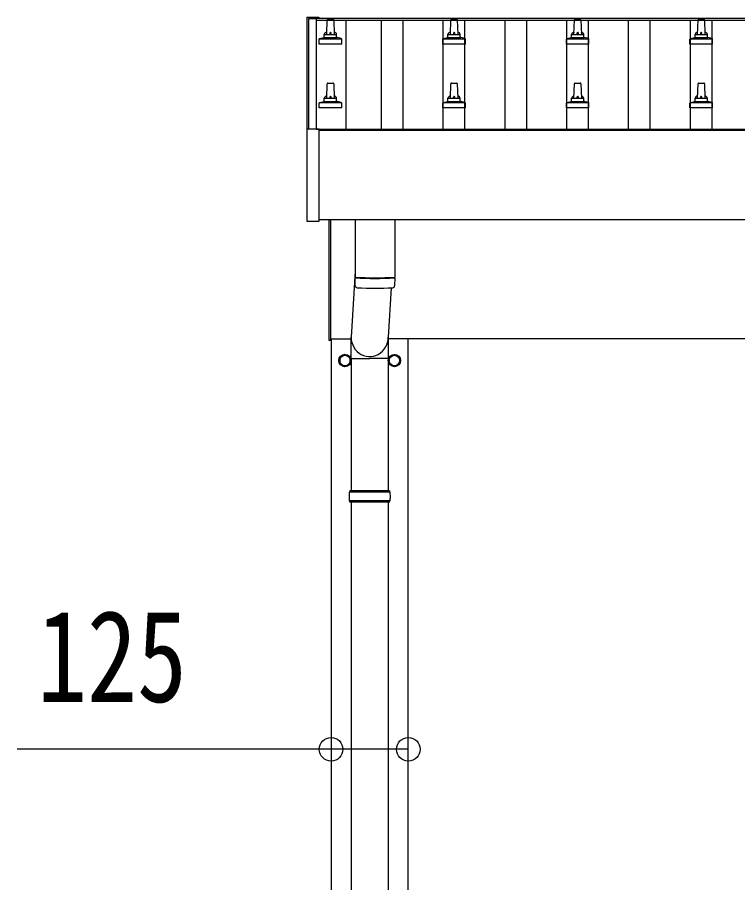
# Model space of a CAD drawing. Units: millimetres, scale not verified. Extents: x -18922 to 18922, y -13365 to 13365.
# Drawn here: x -15407 to -14241, y 348 to 1748 of the extents above; entities that cross this region are included whole.
import ezdxf
from ezdxf.enums import TextEntityAlignment as Align

# ---------------------------------------------------------------- set-up
doc = ezdxf.new("R2010")
doc.units = ezdxf.units.MM
doc.header["$LTSCALE"] = 50
for name, color, linetype in [('0-5_YKK_13', 4, 'Continuous'), ('0-6_YKK_A1', 4, 'Continuous'), ('0-7_YKK_D', 6, 'Continuous')]:
    doc.layers.add(name, color=color, linetype=linetype)
doc.styles.add('ＭＳ ゴシック', font='')
doc.styles.get('ＭＳ ゴシック').set_extended_font_data('MS Gothic')

msp = doc.modelspace()

# ---------------------------------------------------------------- linework, layer by layer
at = {"layer": '0-5_YKK_13'}
for p, q in [((-14938.71, 1747.39), (-14938.71, 1746.79)), ((-14938.71, 1746.79), (-14938.71, 1566.39)), ((-14937.71, 1747.91), (-14919.71, 1747.91)), ((-14918.71, 1746.79), (-14918.71, 1747.39)), ((-14918.71, 1746.73), (-14918.71, 1746.79)), ((-14906.41, 1720.21), (-14905.68, 1743.73)), ((-14904.68, 1744.71), (-14896.14, 1744.71)), ((-14895.14, 1743.73), (-14894.41, 1720.21)), ((-14706.41, 1720.21), (-14705.68, 1743.73)), ((-14704.68, 1744.71), (-14696.14, 1744.71)), ((-14695.14, 1743.73), (-14694.41, 1720.21)), ((-14506.41, 1720.21), (-14505.68, 1743.73)), ((-14504.68, 1744.71), (-14496.14, 1744.71)), ((-14495.14, 1743.73), (-14494.41, 1720.21)), ((-14306.41, 1720.21), (-14305.68, 1743.73)), ((-14304.68, 1744.71), (-14296.14, 1744.71)), ((-14295.14, 1743.73), (-14294.41, 1720.21)), ((-14918.66, 1704.71), (-14918.66, 1712.42)), ((-14918.28, 1713.21), (-14882.54, 1713.21)), ((-14917.9, 1713.39), (-14911.18, 1715.02)), ((-14910.79, 1715.21), (-14890.03, 1715.21)), ((-14910.41, 1716), (-14910.41, 1720.21)), ((-14909.41, 1720.21), (-14891.41, 1720.21)), ((-14890.41, 1716), (-14890.41, 1720.21)), ((-14882.93, 1713.39), (-14889.65, 1715.02)), ((-14882.16, 1704.71), (-14882.16, 1712.42)), ((-14718.66, 1704.71), (-14718.66, 1712.42)), ((-14718.28, 1713.21), (-14682.54, 1713.21)), ((-14717.9, 1713.39), (-14711.18, 1715.02)), ((-14710.79, 1715.21), (-14690.03, 1715.21)), ((-14710.41, 1716), (-14710.41, 1720.21)), ((-14709.41, 1720.21), (-14691.41, 1720.21)), ((-14690.41, 1716), (-14690.41, 1720.21)), ((-14682.93, 1713.39), (-14689.65, 1715.02)), ((-14682.16, 1704.71), (-14682.16, 1712.42)), ((-14518.66, 1704.71), (-14518.66, 1712.42)), ((-14518.28, 1713.21), (-14482.54, 1713.21)), ((-14517.9, 1713.39), (-14511.18, 1715.02)), ((-14510.79, 1715.21), (-14490.03, 1715.21)), ((-14510.41, 1716), (-14510.41, 1720.21)), ((-14509.41, 1720.21), (-14491.41, 1720.21)), ((-14490.41, 1716), (-14490.41, 1720.21)), ((-14482.93, 1713.39), (-14489.65, 1715.02)), ((-14482.16, 1704.71), (-14482.16, 1712.42)), ((-14318.66, 1704.71), (-14318.66, 1712.42)), ((-14318.28, 1713.21), (-14282.54, 1713.21)), ((-14317.9, 1713.39), (-14311.18, 1715.02)), ((-14310.79, 1715.21), (-14290.03, 1715.21)), ((-14310.41, 1716), (-14310.41, 1720.21)), ((-14309.41, 1720.21), (-14291.41, 1720.21)), ((-14290.41, 1716), (-14290.41, 1720.21)), ((-14282.93, 1713.39), (-14289.65, 1715.02)), ((-14282.16, 1704.71), (-14282.16, 1712.42)), ((-14882.16, 1704.71), (-14918.66, 1704.71)), ((-14682.16, 1704.71), (-14718.66, 1704.71)), ((-14482.16, 1704.71), (-14518.66, 1704.71)), ((-14282.16, 1704.71), (-14318.66, 1704.71)), ((-14906.41, 1616.88), (-14905.68, 1640.4)), ((-14904.68, 1641.38), (-14896.14, 1641.38)), ((-14895.14, 1640.4), (-14894.41, 1616.88)), ((-14706.41, 1616.88), (-14705.68, 1640.4)), ((-14704.68, 1641.38), (-14696.14, 1641.38)), ((-14695.14, 1640.4), (-14694.41, 1616.88)), ((-14506.41, 1616.88), (-14505.68, 1640.4)), ((-14504.68, 1641.38), (-14496.14, 1641.38)), ((-14495.14, 1640.4), (-14494.41, 1616.88)), ((-14306.41, 1616.88), (-14305.68, 1640.4)), ((-14304.68, 1641.38), (-14296.14, 1641.38)), ((-14295.14, 1640.4), (-14294.41, 1616.88)), ((-14917.9, 1610.06), (-14911.18, 1611.69)), ((-14910.79, 1611.88), (-14890.03, 1611.88)), ((-14910.41, 1612.66), (-14910.41, 1616.88)), ((-14909.41, 1616.88), (-14891.41, 1616.88)), ((-14890.41, 1612.66), (-14890.41, 1616.88)), ((-14882.93, 1610.06), (-14889.65, 1611.69)), ((-14717.9, 1610.06), (-14711.18, 1611.69)), ((-14710.79, 1611.88), (-14690.03, 1611.88)), ((-14710.41, 1612.66), (-14710.41, 1616.88)), ((-14709.41, 1616.88), (-14691.41, 1616.88)), ((-14690.41, 1612.66), (-14690.41, 1616.88)), ((-14682.93, 1610.06), (-14689.65, 1611.69)), ((-14517.9, 1610.06), (-14511.18, 1611.69)), ((-14510.79, 1611.88), (-14490.03, 1611.88)), ((-14510.41, 1612.66), (-14510.41, 1616.88)), ((-14509.41, 1616.88), (-14491.41, 1616.88)), ((-14490.41, 1612.66), (-14490.41, 1616.88)), ((-14482.93, 1610.06), (-14489.65, 1611.69)), ((-14317.9, 1610.06), (-14311.18, 1611.69)), ((-14310.79, 1611.88), (-14290.03, 1611.88)), ((-14310.41, 1612.66), (-14310.41, 1616.88)), ((-14309.41, 1616.88), (-14291.41, 1616.88)), ((-14290.41, 1612.66), (-14290.41, 1616.88)), ((-14282.93, 1610.06), (-14289.65, 1611.69)), ((-14918.66, 1601.38), (-14918.66, 1609.09)), ((-14882.16, 1601.38), (-14918.66, 1601.38)), ((-14918.28, 1609.88), (-14882.54, 1609.88)), ((-14882.16, 1601.38), (-14882.16, 1609.09)), ((-14718.66, 1601.38), (-14718.66, 1609.09)), ((-14682.16, 1601.38), (-14718.66, 1601.38)), ((-14718.28, 1609.88), (-14682.54, 1609.88)), ((-14682.16, 1601.38), (-14682.16, 1609.09)), ((-14518.66, 1601.38), (-14518.66, 1609.09)), ((-14482.16, 1601.38), (-14518.66, 1601.38)), ((-14518.28, 1609.88), (-14482.54, 1609.88)), ((-14482.16, 1601.38), (-14482.16, 1609.09)), ((-14318.66, 1601.38), (-14318.66, 1609.09)), ((-14282.16, 1601.38), (-14318.66, 1601.38)), ((-14318.28, 1609.88), (-14282.54, 1609.88)), ((-14282.16, 1601.38), (-14282.16, 1609.09)), ((-14938.71, 1566.34), (-14938.71, 1418.34)), ((-14937.71, 1566.84), (-14938.21, 1566.84)), ((-14919.71, 1566.84), (-14937.71, 1566.84)), ((-14919.21, 1566.84), (-14919.71, 1566.84)), ((-14918.71, 1418.34), (-14918.71, 1566.34)), ((-14938.21, 1417.84), (-14919.21, 1417.84)), ((-14902.41, 1225.11), (-14902.41, 1420.47)), ((-14900.41, 1420.47), (-14900.41, 1225.11)), ((-14860.41, 1420.47), (-14860.41, 1327.47)), ((-14796.41, 1420.47), (-14796.41, 1327.47)), ((-14860.41, 1337.05), (-14866.97, 1230.58)), ((-14860.21, 1313.49), (-14860.44, 1326.47)), ((-14855.94, 1327.19), (-14855.92, 1326.19)), ((-14800.89, 1327.19), (-14800.9, 1326.19)), ((-14796.38, 1326.47), (-14796.61, 1313.49)), ((-14801.95, 1310.19), (-14806.85, 1230.58)), ((-14900.41, 1225.11), (-14902.41, 1225.11)), ((-14867.06, 1195.92), (-14867.06, 1230.58)), ((-14806.76, 1195.92), (-14806.76, 1230.58)), ((-14868.31, 1192.86), (-14868.41, 1192.86)), ((-14868.31, 1192.36), (-14868.41, 1192.36)), ((-14867.06, 1195.92), (-14836.91, 1195.92)), ((-14866.91, 1195.92), (-14866.91, 981.61)), ((-14806.76, 1195.92), (-14836.91, 1195.92)), ((-14806.91, 1195.92), (-14806.91, 981.61)), ((-14805.51, 1192.86), (-14805.41, 1192.86)), ((-14805.51, 1192.36), (-14805.41, 1192.36)), ((-14804.91, 981.61), (-14868.91, 981.61)), ((-14868.91, 981.61), (-14868.91, 979.61)), ((-14804.91, 981.61), (-14804.91, 979.61)), ((-14803.91, 979.61), (-14869.91, 979.61)), ((-14803.91, 965.61), (-14869.91, 965.61)), ((-14868.91, 963.61), (-14868.91, 965.61)), ((-14804.91, 963.61), (-14868.91, 963.61)), ((-14866.91, 963.61), (-14866.91, 59.11)), ((-14806.91, 963.61), (-14806.91, 59.11)), ((-14804.91, 963.61), (-14804.91, 965.61))]:
    msp.add_line(p, q, dxfattribs=at)
for points in [[(-14938.71, 1747.39), (-14938.68, 1747.58), (-14938.6, 1747.71), (-14938.51, 1747.79), (-14938.43, 1747.85), (-14938.35, 1747.88), (-14938.3, 1747.89), (-14938.26, 1747.89), (-14938.22, 1747.9), (-14938.03, 1747.91), (-14937.85, 1747.91), (-14937.71, 1747.91)], [(-14919.71, 1747.91), (-14919.52, 1747.91), (-14919.35, 1747.91), (-14919.21, 1747.9), (-14919.14, 1747.89), (-14919.08, 1747.88), (-14918.99, 1747.84), (-14918.86, 1747.75), (-14918.77, 1747.62), (-14918.76, 1747.59)]]:
    msp.add_lwpolyline(points, dxfattribs=at)
for points in [[(-14876.91, 1202.43), (-14885.41, 1197.52), (-14885.41, 1187.71), (-14876.91, 1182.8), (-14868.41, 1187.71), (-14868.41, 1197.52)], [(-14796.91, 1202.43), (-14788.41, 1197.52), (-14788.41, 1187.71), (-14796.91, 1182.8), (-14805.41, 1187.71), (-14805.41, 1197.52)]]:
    msp.add_lwpolyline(points, close=True, dxfattribs=at)
for centre, radius in [((-14876.91, 1192.61), 10), ((-14876.91, 1192.61), 8.5), ((-14796.91, 1192.61), 10), ((-14796.91, 1192.61), 8.5)]:
    msp.add_circle(centre, radius, dxfattribs=at)
for centre, radius, start, end in [((-14919.21, 1747.39), 0.499, 0.00068, 23.5008), ((-14904.68, 1743.71), 1, 90, 178.60509), ((-14896.14, 1743.71), 1, 1.39491, 90), ((-14704.68, 1743.71), 1, 90, 178.60509), ((-14696.14, 1743.71), 1, 1.39491, 90), ((-14504.68, 1743.71), 1, 90, 178.60509), ((-14496.14, 1743.71), 1, 1.39491, 90), ((-14304.68, 1743.71), 1, 90, 178.60509), ((-14296.14, 1743.71), 1, 1.39491, 90), ((-14906.33, 1719.58), 4.13, 90, 171.17633), ((-14897.08, 1720.21), 4.83, 133.60282, 180), ((-14903.74, 1720.21), 4.83, 0, 46.39718), ((-14894.5, 1719.58), 4.13, 8.82367, 90), ((-14706.33, 1719.58), 4.13, 90, 171.17633), ((-14697.08, 1720.21), 4.83, 133.60282, 180), ((-14703.74, 1720.21), 4.83, 0, 46.39718), ((-14694.5, 1719.58), 4.13, 8.82367, 90), ((-14506.33, 1719.58), 4.13, 90, 171.17633), ((-14497.08, 1720.21), 4.83, 133.60282, 180), ((-14503.74, 1720.21), 4.83, 0, 46.39718), ((-14494.5, 1719.58), 4.13, 8.82367, 90), ((-14306.33, 1719.58), 4.13, 90, 171.17633), ((-14297.08, 1720.21), 4.83, 133.60282, 180), ((-14303.74, 1720.21), 4.83, 0, 46.39718), ((-14294.5, 1719.58), 4.13, 8.82367, 90), ((-14917.66, 1712.42), 1, 103.62699, 180), ((-14911.41, 1716), 1, 283.62699, 0), ((-14909.41, 1719.21), 1, 90, 180), ((-14891.41, 1719.21), 1, 0, 90), ((-14889.41, 1716), 1, 180, 256.37301), ((-14883.16, 1712.42), 1, 0, 76.37301), ((-14717.66, 1712.42), 1, 103.62699, 180), ((-14711.41, 1716), 1, 283.62699, 0), ((-14709.41, 1719.21), 1, 90, 180), ((-14691.41, 1719.21), 1, 0, 90), ((-14689.41, 1716), 1, 180, 256.37301), ((-14683.16, 1712.42), 1, 0, 76.37301), ((-14517.66, 1712.42), 1, 103.62699, 180), ((-14511.41, 1716), 1, 283.62699, 0), ((-14509.41, 1719.21), 1, 90, 180), ((-14491.41, 1719.21), 1, 0, 90), ((-14489.41, 1716), 1, 180, 256.37301), ((-14483.16, 1712.42), 1, 0, 76.37301), ((-14317.66, 1712.42), 1, 103.62699, 180), ((-14311.41, 1716), 1, 283.62699, 0), ((-14309.41, 1719.21), 1, 90, 180), ((-14291.41, 1719.21), 1, 0, 90), ((-14289.41, 1716), 1, 180, 256.37301), ((-14283.16, 1712.42), 1, 0, 76.37301), ((-14904.68, 1640.38), 1, 90, 178.60509), ((-14896.14, 1640.38), 1, 1.39491, 90), ((-14704.68, 1640.38), 1, 90, 178.60509), ((-14696.14, 1640.38), 1, 1.39491, 90), ((-14504.68, 1640.38), 1, 90, 178.60509), ((-14496.14, 1640.38), 1, 1.39491, 90), ((-14304.68, 1640.38), 1, 90, 178.60509), ((-14296.14, 1640.38), 1, 1.39491, 90), ((-14911.41, 1612.66), 1, 283.62699, 0), ((-14906.33, 1616.24), 4.13, 90, 171.17633), ((-14909.41, 1615.88), 1, 90, 180), ((-14897.08, 1616.88), 4.83, 133.60282, 180), ((-14903.74, 1616.88), 4.83, 0, 46.39718), ((-14894.5, 1616.24), 4.13, 8.82367, 90), ((-14891.41, 1615.88), 1, 0, 90), ((-14889.41, 1612.66), 1, 180, 256.37301), ((-14711.41, 1612.66), 1, 283.62699, 0), ((-14706.33, 1616.24), 4.13, 90, 171.17633), ((-14709.41, 1615.88), 1, 90, 180), ((-14697.08, 1616.88), 4.83, 133.60282, 180), ((-14703.74, 1616.88), 4.83, 0, 46.39718), ((-14694.5, 1616.24), 4.13, 8.82367, 90), ((-14691.41, 1615.88), 1, 0, 90), ((-14689.41, 1612.66), 1, 180, 256.37301), ((-14511.41, 1612.66), 1, 283.62699, 0), ((-14506.33, 1616.24), 4.13, 90, 171.17633), ((-14509.41, 1615.88), 1, 90, 180), ((-14497.08, 1616.88), 4.83, 133.60282, 180), ((-14503.74, 1616.88), 4.83, 0, 46.39718), ((-14494.5, 1616.24), 4.13, 8.82367, 90), ((-14491.41, 1615.88), 1, 0, 90), ((-14489.41, 1612.66), 1, 180, 256.37301), ((-14311.41, 1612.66), 1, 283.62699, 0), ((-14306.33, 1616.24), 4.13, 90, 171.17633), ((-14309.41, 1615.88), 1, 90, 180), ((-14297.08, 1616.88), 4.83, 133.60282, 180), ((-14303.74, 1616.88), 4.83, 0, 46.39718), ((-14294.5, 1616.24), 4.13, 8.82367, 90), ((-14291.41, 1615.88), 1, 0, 90), ((-14289.41, 1612.66), 1, 180, 256.37301), ((-14917.66, 1609.09), 1, 103.62699, 180), ((-14883.16, 1609.09), 1, 0, 76.37301), ((-14717.66, 1609.09), 1, 103.62699, 180), ((-14683.16, 1609.09), 1, 0, 76.37301), ((-14517.66, 1609.09), 1, 103.62699, 180), ((-14483.16, 1609.09), 1, 0, 76.37301), ((-14317.66, 1609.09), 1, 103.62699, 180), ((-14283.16, 1609.09), 1, 0, 76.37301), ((-14938.21, 1566.34), 0.5, 90, 180), ((-14919.21, 1566.34), 0.5, 0, 90), ((-14938.21, 1418.34), 0.5, 180, 270), ((-14919.21, 1418.34), 0.5, 270, 0), ((-14828.41, 1807.2), 480.8, 266.18381, 273.81619), ((-14828.41, 1806.2), 480.8, 266.18381, 273.81619), ((-14856.79, 1313.72), 3.43, 183.91307, 262.91645), ((-14828.42, 1829.19), 519.67, 266.82357, 273.17802), ((-14800.03, 1313.72), 3.43, 277.00994, 356.09787), ((-14876.91, 1192.61), 8.6, 171.25399, 188.74601), ((-14876.91, 1192.61), 8.6, 111.25399, 128.74601), ((-14876.91, 1192.61), 8.6, 51.25399, 68.74601), ((-14876.91, 1192.61), 8.6, 1.66581, 8.74601), ((-14876.91, 1192.61), 8.6, 351.25399, 358.33419), ((-14796.91, 1192.61), 8.6, 171.25399, 178.33419), ((-14796.91, 1192.61), 8.6, 181.66581, 188.74601), ((-14796.91, 1192.61), 8.6, 111.25399, 128.74601), ((-14796.91, 1192.61), 8.6, 51.25399, 68.74601), ((-14796.91, 1192.61), 8.6, 351.25399, 8.74601), ((-14876.91, 1192.61), 8.6, 231.25399, 248.74601), ((-14876.91, 1192.61), 8.6, 291.25399, 308.74601), ((-14796.91, 1192.61), 8.6, 231.25399, 248.74601), ((-14796.91, 1192.61), 8.6, 291.25399, 308.74601), ((-14821.16, 972.61), 49.25, 171.82876, 180.00002), ((-14821.16, 972.61), 49.25, 180.00002, 188.17127), ((-14852.66, 972.61), 49.25, 359.99998, 8.17124), ((-14852.66, 972.61), 49.25, 351.82873, 359.99998)]:
    msp.add_arc(centre, radius, start, end, dxfattribs=at)
msp.add_ellipse((-14836.91, 1230.58), major_axis=(0, -31.56), ratio=0.952301, start_param=4.5832251, end_param=7.8539816, dxfattribs=at)
at = {"layer": '0-6_YKK_A1'}
for p, q in [((-14935.41, 1745.76), (-14923.41, 1745.76)), ((-14935.41, 1566.89), (-14935.41, 1745.76)), ((-14923.41, 1746.73), (-9522.91, 1746.73)), ((-14923.41, 1746.73), (-14923.41, 1743.14)), ((-14923.41, 1745.76), (-14923.41, 1566.84)), ((-14923.41, 1743.14), (-9500.41, 1743.14)), ((-14875.41, 1743.14), (-14875.41, 1566.9)), ((-14817.91, 1567.12), (-14817.91, 1743.14)), ((-14782.91, 1567.12), (-14782.91, 1743.14)), ((-14717.91, 1567.12), (-14717.91, 1743.14)), ((-14682.91, 1567.12), (-14682.91, 1743.14)), ((-14617.91, 1567.12), (-14617.91, 1743.14)), ((-14582.91, 1567.12), (-14582.91, 1743.14)), ((-14517.91, 1567.12), (-14517.91, 1743.14)), ((-14482.91, 1567.12), (-14482.91, 1743.14)), ((-14417.91, 1567.12), (-14417.91, 1743.14)), ((-14382.91, 1567.12), (-14382.91, 1743.14)), ((-14317.91, 1567.12), (-14317.91, 1743.14)), ((-14282.91, 1567.12), (-14282.91, 1743.14)), ((-14923.41, 1566.9), (-9510.41, 1566.9)), ((-14918.71, 1565.34), (-9510.41, 1565.34)), ((-9510.41, 1420.47), (-14918.71, 1420.47)), ((-14900.41, 1227.61), (-14867.06, 1227.61)), ((-14899.41, 1227.61), (-14899.41, -1572.39)), ((-9530.56, 1227.61), (-14806.76, 1227.61)), ((-14774.41, -1572.39), (-14774.41, 1227.61))]:
    msp.add_line(p, q, dxfattribs=at)
at = {"layer": '0-7_YKK_D'}
msp.add_lwpolyline([(-14774.41, 563.61), (-14899.41, 563.61), (-15407.11, 563.61)], dxfattribs=at)
for centre in [(-14899.41, 563.61), (-14774.41, 563.61)]:
    msp.add_circle(centre, 19.12, dxfattribs=at)

# ---------------------------------------------------------------- texts
at = {"layer": '0-7_YKK_D', "style": 'ＭＳ ゴシック', "width": 0.8}
msp.add_text('125', height=148.5, dxfattribs=at).set_placement((-15375.11, 595.61), align=Align.BOTTOM_LEFT)

doc.saveas('drawing.dxf')
